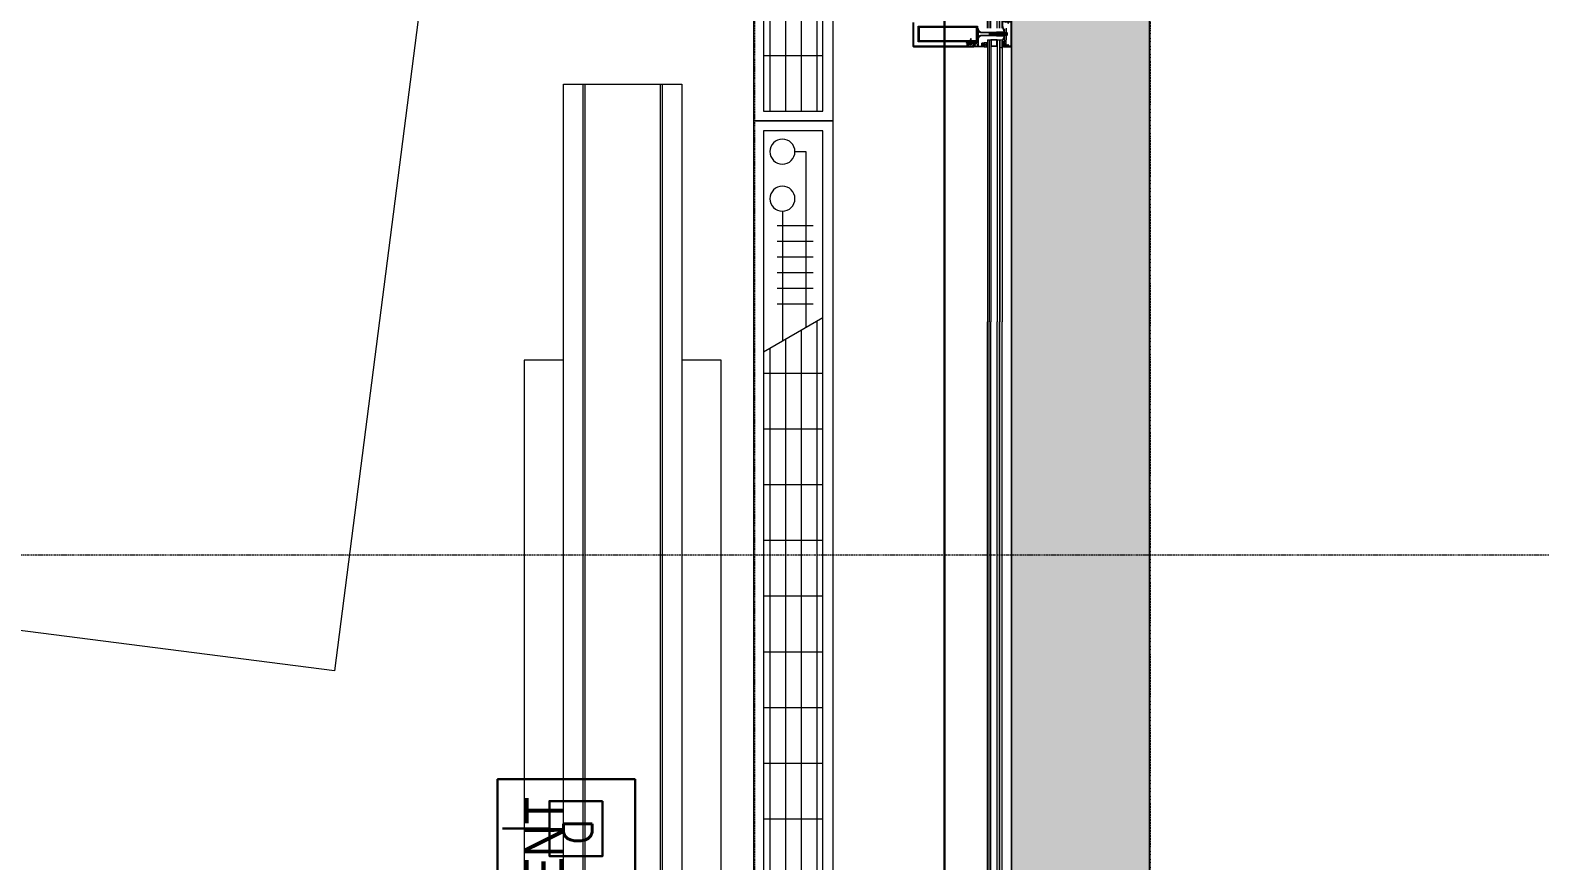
# Model space of a CAD drawing. Extents: x -1439 to 23780, y -1362 to 4476.
# Drawn here: x 4538.9 to 4921.4, y 1107.4 to 1318 of the extents above; entities that cross this region are included whole.
import ezdxf
from ezdxf.enums import TextEntityAlignment as Align

# ---------------------------------------------------------------- set-up
doc = ezdxf.new("R2010")
doc.units = 0
doc.header["$MEASUREMENT"] = 0
doc.linetypes.add('Audi$0$DASHDOT2', pattern=[0.5, 0.25, -0.125, 0, -0.125])
doc.linetypes.add('Audi$0$DOT2', pattern=[0.125, 0, -0.125])
doc.layers.get('0').update_dxf_attribs({"color": 9, "lineweight": 9})
for name, color, linetype, lineweight in [('Audi$0$04', 8, 'Continuous', 9), ('Audi$0$05', 8, 'Continuous', 9), ('Audi$0$06D', 8, 'Continuous', 9), ('Audi$0$09', 8, 'Continuous', 9), ('Audi$0$10', 8, 'Continuous', 9), ('Audi$0$15', 8, 'Continuous', 9), ('Audi$0$20', 8, 'Audi$0$DOT2', 9), ('Audi$0$24', 8, 'Audi$0$DASHDOT2', 9), ('Audi$0$32', 8, 'Continuous', 9), ('E-1x8 W ACİL ÇIKIŞ ARMATÜRÜ (TİP1)', 7, 'Continuous', 30), ('E-DATA PRİZİ (RJ45)', 7, 'Continuous', 30), ('E-KABLO', 7, 'Continuous', 30), ('E-TV PRİZİ', 7, 'Continuous', 30), ('E-YAZI', 7, 'Continuous', 30), ('E-ÇİFTLİ UPS PRİZ', 7, 'Continuous', 30)]:
    doc.layers.add(name, color=color, linetype=linetype, lineweight=lineweight)
doc.styles.add('Audi$0$MuuM_TEXT-STANDART', font='ARIALN.TTF')
doc.styles.add('E-YAZI', font='txttw.shx')

# ---------------------------------------------------------------- blocks, each defined once
blk = doc.blocks.new('Audi$0$p-audi-presentation')
for p, q in [((-70, 35), (142.5, 35)), ((-70, 34.5), (142.5, 34.5)), ((142.5, 35), (260, 35)), ((142.5, 15.5), (-70, 15.5)), ((142.5, 15), (-70, 15)), ((260, 15), (142.5, 15))]:
    blk.add_line(p, q)
for points in [[(0, 10), (0, 0), (260, 0), (260, 50), (0, 50), (0, 40)], [(-70, 40), (142.5, 40), (142.5, 10), (-70, 10), (-70, 40)]]:
    blk.add_lwpolyline(points)
blk = doc.blocks.new('Audi$0$p-konvektor_audi')
for p, q in [((250, 89.48), (0, 89.47)), ((250, 89.47), (0, 89.48)), ((0, 89.48), (0, 69.47)), ((250, 69.47), (250, 89.47)), ((199.29, 85.44), (2.49, 85.42)), ((16.61, 71.95), (16.6, 86.99)), ((30.73, 71.95), (30.72, 86.99)), ((44.85, 71.95), (44.84, 86.99)), ((58.96, 71.95), (58.96, 86.99)), ((73.08, 71.95), (73.08, 86.99)), ((87.2, 71.95), (87.2, 86.99)), ((101.32, 71.95), (101.32, 86.99)), ((115.44, 71.95), (115.44, 86.99)), ((129.56, 71.95), (129.56, 86.99)), ((143.68, 71.95), (143.68, 86.98)), ((157.8, 71.95), (157.8, 86.98)), ((171.92, 71.94), (171.92, 86.98)), ((186.04, 71.94), (186.04, 86.98)), ((191.48, 71.95), (200.19, 86.99)), ((203.55, 84.5), (203.55, 75.36)), ((207.52, 84.5), (207.52, 75.36)), ((211.5, 84.5), (211.5, 75.36)), ((215.48, 84.5), (215.48, 75.36)), ((219.45, 84.5), (219.45, 75.36)), ((223.43, 84.5), (223.43, 75.36)), ((196.99, 81.46), (2.49, 81.45)), ((242.21, 82.69), (197.7, 82.69)), ((242.21, 79.91), (242.21, 82.69)), ((194.68, 77.48), (2.49, 77.47)), ((227.1, 76.72), (194.25, 76.73)), ((192.38, 73.51), (2.49, 73.49)), ((0, 69.47), (250, 69.47))]:
    blk.add_line(p, q)
for points in [[(250, 89.47), (0, 89.47), (0, 69.47), (250, 69.47)], [(247.51, 86.99), (247.51, 71.95), (2.49, 71.95), (2.49, 86.99)]]:
    blk.add_lwpolyline(points, close=True)
for centre in [(230.28, 76.72), (242.21, 76.72)]:
    blk.add_circle(centre, 3.18)
blk = doc.blocks.new('Audi$0$p-audi_arac')
at = {"layer": 'Audi$0$06D', "lineweight": 0, "flags": 128}
blk.add_lwpolyline([(695.6, 0.8), (-4.4, 0.8), (-4.4, 400.8), (695.6, 400.8)], close=True, dxfattribs=at)
blk = doc.blocks.new('Audi$0$vid u')
at = {"color": 252, "lineweight": -3, "ltscale": 0.5}
for p, q in [((-18171.1, 6484.2), (-18170.1, 6484.5)), ((-18167.9, 6482.9), (-18171.1, 6484.2)), ((-18166.9, 6483.2), (-18171.1, 6484.2)), ((-18171.1, 6481.6), (-18170.1, 6482)), ((-18167.9, 6480.3), (-18171.1, 6481.6)), ((-18166.9, 6480.7), (-18171.1, 6481.6)), ((-18171.1, 6479.1), (-18170.1, 6479.4)), ((-18167.9, 6477.8), (-18171.1, 6479.1)), ((-18166.9, 6478.1), (-18171.1, 6479.1)), ((-18171.1, 6476.5), (-18170.1, 6476.9)), ((-18167.9, 6475.2), (-18171.1, 6476.5)), ((-18166.9, 6475.6), (-18171.1, 6476.5)), ((-18171.1, 6473.9), (-18170.1, 6474.3)), ((-18167.9, 6472.7), (-18171.1, 6473.9)), ((-18166.9, 6473), (-18171.1, 6473.9)), ((-18171.1, 6471.5), (-18170.1, 6471.9)), ((-18167.9, 6470.2), (-18171.1, 6471.5)), ((-18166.9, 6470.6), (-18171.1, 6471.5)), ((-18171.1, 6469.2), (-18170.1, 6469.6)), ((-18167.9, 6467.9), (-18171.1, 6469.2)), ((-18166.9, 6468.3), (-18171.1, 6469.2)), ((-18171.1, 6467), (-18170.1, 6467.3)), ((-18167.9, 6465.7), (-18171.1, 6467)), ((-18166.9, 6466.1), (-18171.1, 6467)), ((-18170.6, 6486.7), (-18169.6, 6487)), ((-18167.2, 6486), (-18170.6, 6486.7)), ((-18168.2, 6485.6), (-18170.6, 6486.7)), ((-18169.9, 6486.4), (-18170.1, 6485.9)), ((-18170.1, 6484.5), (-18170.1, 6485.8)), ((-18170.1, 6484.5), (-18166.9, 6483.2)), ((-18170.1, 6484.5), (-18166.9, 6483.2)), ((-18170.1, 6482), (-18170.1, 6483.8)), ((-18170.1, 6482), (-18166.9, 6480.7)), ((-18170.1, 6482), (-18166.9, 6480.7)), ((-18170.1, 6479.4), (-18170.1, 6481.2)), ((-18170.1, 6479.4), (-18166.9, 6478.1)), ((-18170.1, 6479.4), (-18166.9, 6478.1)), ((-18170.1, 6476.9), (-18170.1, 6478.7)), ((-18170.1, 6476.9), (-18166.9, 6475.6)), ((-18170.1, 6476.9), (-18166.9, 6475.6)), ((-18170.1, 6474.3), (-18170.1, 6476.1)), ((-18170.1, 6474.3), (-18166.9, 6473)), ((-18170.1, 6474.3), (-18166.9, 6473)), ((-18170.1, 6471.9), (-18170.1, 6473.5)), ((-18170.1, 6471.9), (-18166.9, 6470.6)), ((-18170.1, 6471.9), (-18166.9, 6470.6)), ((-18170.1, 6469.6), (-18170.1, 6471.1)), ((-18170.1, 6469.6), (-18166.9, 6468.3)), ((-18170.1, 6469.6), (-18166.9, 6468.3)), ((-18170.1, 6467.3), (-18170.1, 6468.9)), ((-18170.1, 6467.3), (-18166.9, 6466.1)), ((-18170.1, 6467.3), (-18166.9, 6466.1)), ((-18170.1, 6465.1), (-18170.1, 6466.6)), ((-18169, 6489), (-18169.6, 6487)), ((-18169.6, 6487), (-18167.2, 6486)), ((-18169, 6489), (-18168.5, 6486.6)), ((-18167.2, 6486), (-18168.2, 6485.6)), ((-18168.2, 6485.6), (-18167.9, 6485)), ((-18167.9, 6483.6), (-18167.9, 6484.9)), ((-18166.9, 6483.2), (-18167.9, 6482.9)), ((-18167.9, 6481.1), (-18167.9, 6482.9)), ((-18166.9, 6480.7), (-18167.9, 6480.3)), ((-18167.9, 6478.5), (-18167.9, 6480.3)), ((-18166.9, 6478.1), (-18167.9, 6477.8)), ((-18167.9, 6476), (-18167.9, 6477.8)), ((-18166.9, 6475.6), (-18167.9, 6475.2)), ((-18167.9, 6473.4), (-18167.9, 6475.2)), ((-18166.9, 6473), (-18167.9, 6472.7)), ((-18167.9, 6471), (-18167.9, 6472.7)), ((-18166.9, 6470.6), (-18167.9, 6470.2)), ((-18167.9, 6468.7), (-18167.9, 6470.2)), ((-18166.9, 6468.3), (-18167.9, 6467.9)), ((-18167.9, 6466.5), (-18167.9, 6467.9)), ((-18166.9, 6466.1), (-18167.9, 6465.7)), ((-18167.9, 6464.2), (-18167.9, 6465.7)), ((-18164.9, 6445.9), (-18173.1, 6445.9)), ((-18173.1, 6444.2), (-18173.1, 6445.9)), ((-18171.1, 6464.7), (-18170.1, 6465.1)), ((-18167.9, 6463.4), (-18171.1, 6464.7)), ((-18166.9, 6463.8), (-18171.1, 6464.7)), ((-18171.1, 6462.4), (-18170.1, 6462.8)), ((-18167.9, 6461.1), (-18171.1, 6462.4)), ((-18166.9, 6461.5), (-18171.1, 6462.4)), ((-18171.1, 6460.1), (-18170.1, 6460.5)), ((-18167.9, 6458.8), (-18171.1, 6460.1)), ((-18166.9, 6459.2), (-18171.1, 6460.1)), ((-18171.1, 6457.8), (-18170.1, 6458.2)), ((-18167.9, 6456.5), (-18171.1, 6457.8)), ((-18166.9, 6456.9), (-18171.1, 6457.8)), ((-18171.1, 6455.5), (-18170.1, 6455.9)), ((-18167.9, 6454.2), (-18171.1, 6455.5)), ((-18166.9, 6454.6), (-18171.1, 6455.5)), ((-18171.1, 6453.2), (-18170.1, 6453.6)), ((-18166.9, 6452.3), (-18171.1, 6453.2)), ((-18167.9, 6451.9), (-18171.1, 6453.2)), ((-18170.1, 6451.3), (-18171.1, 6450.9)), ((-18167.9, 6449.6), (-18171.1, 6450.9)), ((-18171.1, 6450.9), (-18166.9, 6450)), ((-18171.1, 6448.6), (-18170.1, 6449)), ((-18167.9, 6447.3), (-18171.1, 6448.6)), ((-18166.9, 6447.7), (-18171.1, 6448.6)), ((-18170.1, 6465.1), (-18166.9, 6463.8)), ((-18170.1, 6465.1), (-18166.9, 6463.8)), ((-18170.1, 6462.8), (-18170.1, 6464.4)), ((-18170.1, 6462.8), (-18166.9, 6461.5)), ((-18170.1, 6462.8), (-18166.9, 6461.5)), ((-18170.1, 6460.5), (-18170.1, 6462)), ((-18170.1, 6460.5), (-18166.9, 6459.2)), ((-18170.1, 6460.5), (-18166.9, 6459.2)), ((-18170.1, 6458.2), (-18170.1, 6459.7)), ((-18170.1, 6458.2), (-18166.9, 6456.9)), ((-18170.1, 6455.9), (-18170.1, 6457.4)), ((-18170.1, 6455.9), (-18166.9, 6454.6)), ((-18170.1, 6453.6), (-18170.1, 6455.1)), ((-18170.1, 6453.6), (-18166.9, 6452.3)), ((-18170.1, 6453.6), (-18166.9, 6452.3)), ((-18170.1, 6451.3), (-18170.1, 6452.8)), ((-18166.9, 6450), (-18170.1, 6451.3)), ((-18170.1, 6449), (-18170.1, 6450.5)), ((-18170.1, 6449), (-18166.9, 6447.7)), ((-18170.1, 6445.9), (-18170.1, 6448.2)), ((-18166.9, 6463.8), (-18167.9, 6463.4)), ((-18167.9, 6461.9), (-18167.9, 6463.4)), ((-18166.9, 6461.5), (-18167.9, 6461.1)), ((-18167.9, 6459.6), (-18167.9, 6461.1)), ((-18166.9, 6459.2), (-18167.9, 6458.8)), ((-18167.9, 6457.3), (-18167.9, 6458.8)), ((-18166.9, 6456.9), (-18167.9, 6456.5)), ((-18167.9, 6455), (-18167.9, 6456.5)), ((-18166.9, 6454.6), (-18167.9, 6454.2)), ((-18167.9, 6452.7), (-18167.9, 6454.2)), ((-18166.9, 6452.3), (-18167.9, 6451.9)), ((-18167.9, 6450.4), (-18167.9, 6451.9)), ((-18166.9, 6450), (-18167.9, 6449.6)), ((-18167.9, 6448.1), (-18167.9, 6449.6)), ((-18166.9, 6447.7), (-18167.9, 6447.3)), ((-18167.9, 6445.9), (-18167.9, 6447.3)), ((-18164.9, 6444.2), (-18164.9, 6445.9))]:
    blk.add_line(p, q, dxfattribs=at)
blk.add_lwpolyline([(-18169.6, 6442.8), (-18169.1, 6443.2), (-18168.9, 6443.2), (-18168.4, 6442.8)], dxfattribs=at)
for centre, radius, start, end in [((-18169.9, 6485.8), 0.2, 155.3251, 180), ((-18168.1, 6484.9), 0.2, 0, 19.1116), ((-18168.6, 6450.7), 7.89, 234.7573, 262.4905), ((-18169.5, 6450.7), 7.89, 277.5095, 305.2427)]:
    blk.add_arc(centre, radius, start, end, dxfattribs=at)
blk = doc.blocks.new('*U551')
at = {"layer": 'Audi$0$10'}
h = blk.add_hatch(dxfattribs=at)
h.set_pattern_fill('LINE', color=256, scale=0.666667, angle=585, style=0)
h.set_pattern_definition([(135, (54.08257, -143.59187), (0.058925565, 0.058925565), [])])
edge = h.paths.add_edge_path()
edge.add_arc((-3.72, -23.02), 0.625, 382.6612, 422.8, ccw=False)
edge.add_arc((-3, -22.7), 0.162, 207.04, 269.8973)
edge.add_line((-3, -22.86), (-2.92, -22.86))
edge.add_line((-2.92, -22.86), (-2.91, -22.86))
edge.add_line((-2.91, -22.86), (-2.9, -22.86))
edge.add_line((-2.9, -22.86), (-2.89, -22.86))
edge.add_line((-2.89, -22.86), (-2.89, -22.86))
edge.add_line((-2.89, -22.86), (-2.88, -22.85))
edge.add_line((-2.88, -22.85), (-2.87, -22.85))
edge.add_line((-2.87, -22.85), (-2.87, -22.84))
edge.add_line((-2.87, -22.84), (-2.86, -22.84))
edge.add_line((-2.86, -22.84), (-2.86, -22.83))
edge.add_line((-2.86, -22.83), (-2.86, -22.81))
edge.add_line((-2.86, -22.81), (-2.86, -22.74))
edge.add_line((-2.86, -22.74), (-2.86, -22.73))
edge.add_line((-2.86, -22.73), (-2.86, -22.73))
edge.add_line((-2.86, -22.73), (-2.86, -22.73))
edge.add_line((-2.86, -22.73), (-2.86, -22.73))
edge.add_line((-2.86, -22.73), (-2.85, -22.72))
edge.add_line((-2.85, -22.72), (-2.85, -22.72))
edge.add_line((-2.85, -22.72), (-2.85, -22.72))
edge.add_line((-2.85, -22.72), (-2.84, -22.72))
edge.add_line((-2.84, -22.72), (-2.84, -22.72))
edge.add_line((-2.84, -22.72), (-2.76, -22.72))
edge.add_line((-2.76, -22.72), (-2.76, -22.72))
edge.add_line((-2.76, -22.72), (-2.75, -22.72))
edge.add_line((-2.75, -22.72), (-2.75, -22.72))
edge.add_line((-2.75, -22.72), (-2.75, -22.72))
edge.add_line((-2.75, -22.72), (-2.74, -22.72))
edge.add_line((-2.74, -22.72), (-2.74, -22.73))
edge.add_line((-2.74, -22.73), (-2.74, -22.73))
edge.add_line((-2.74, -22.73), (-2.74, -22.73))
edge.add_line((-2.74, -22.73), (-2.74, -22.74))
edge.add_line((-2.74, -22.74), (-2.74, -22.81))
edge.add_line((-2.74, -22.81), (-2.74, -22.82))
edge.add_line((-2.74, -22.82), (-2.74, -22.83))
edge.add_line((-2.74, -22.83), (-2.73, -22.84))
edge.add_line((-2.73, -22.84), (-2.73, -22.84))
edge.add_line((-2.73, -22.84), (-2.72, -22.85))
edge.add_line((-2.72, -22.85), (-2.72, -22.85))
edge.add_line((-2.72, -22.85), (-2.71, -22.86))
edge.add_line((-2.71, -22.86), (-2.7, -22.86))
edge.add_line((-2.7, -22.86), (-2.69, -22.86))
edge.add_line((-2.69, -22.86), (-2.68, -22.86))
edge.add_line((-2.68, -22.86), (-2.67, -22.86))
edge.add_line((-2.67, -22.86), (-2.67, -22.86))
edge.add_line((-2.67, -22.86), (-2.66, -22.85))
edge.add_line((-2.66, -22.85), (-2.65, -22.85))
edge.add_line((-2.65, -22.85), (-2.65, -22.84))
edge.add_line((-2.65, -22.84), (-2.64, -22.84))
edge.add_line((-2.64, -22.84), (-2.64, -22.83))
edge.add_line((-2.64, -22.83), (-2.64, -22.81))
edge.add_line((-2.64, -22.81), (-2.64, -22.74))
edge.add_line((-2.64, -22.74), (-2.64, -22.73))
edge.add_line((-2.64, -22.73), (-2.64, -22.73))
edge.add_line((-2.64, -22.73), (-2.64, -22.73))
edge.add_line((-2.64, -22.73), (-2.64, -22.73))
edge.add_line((-2.64, -22.73), (-2.63, -22.72))
edge.add_line((-2.63, -22.72), (-2.63, -22.72))
edge.add_line((-2.63, -22.72), (-2.63, -22.72))
edge.add_line((-2.63, -22.72), (-2.62, -22.72))
edge.add_line((-2.62, -22.72), (-2.62, -22.72))
edge.add_line((-2.62, -22.72), (-2.54, -22.72))
edge.add_line((-2.54, -22.72), (-2.54, -22.72))
edge.add_line((-2.54, -22.72), (-2.53, -22.72))
edge.add_line((-2.53, -22.72), (-2.53, -22.72))
edge.add_line((-2.53, -22.72), (-2.53, -22.72))
edge.add_line((-2.53, -22.72), (-2.52, -22.72))
edge.add_line((-2.52, -22.72), (-2.52, -22.73))
edge.add_line((-2.52, -22.73), (-2.52, -22.73))
edge.add_line((-2.52, -22.73), (-2.52, -22.73))
edge.add_line((-2.52, -22.73), (-2.52, -22.74))
edge.add_line((-2.52, -22.74), (-2.52, -22.81))
edge.add_line((-2.52, -22.81), (-2.52, -22.82))
edge.add_line((-2.52, -22.82), (-2.52, -22.83))
edge.add_line((-2.52, -22.83), (-2.51, -22.84))
edge.add_line((-2.51, -22.84), (-2.51, -22.84))
edge.add_line((-2.51, -22.84), (-2.5, -22.85))
edge.add_line((-2.5, -22.85), (-2.5, -22.85))
edge.add_line((-2.5, -22.85), (-2.49, -22.86))
edge.add_line((-2.49, -22.86), (-2.48, -22.86))
edge.add_line((-2.48, -22.86), (-2.47, -22.86))
edge.add_line((-2.47, -22.86), (-2.46, -22.86))
edge.add_line((-2.46, -22.86), (-2.45, -22.86))
edge.add_line((-2.45, -22.86), (-2.45, -22.86))
edge.add_line((-2.45, -22.86), (-2.44, -22.85))
edge.add_line((-2.44, -22.85), (-2.43, -22.85))
edge.add_line((-2.43, -22.85), (-2.43, -22.84))
edge.add_line((-2.43, -22.84), (-2.42, -22.84))
edge.add_line((-2.42, -22.84), (-2.42, -22.83))
edge.add_line((-2.42, -22.83), (-2.42, -22.81))
edge.add_line((-2.42, -22.81), (-2.42, -22.74))
edge.add_line((-2.42, -22.74), (-2.42, -22.73))
edge.add_line((-2.42, -22.73), (-2.42, -22.73))
edge.add_line((-2.42, -22.73), (-2.42, -22.73))
edge.add_line((-2.42, -22.73), (-2.42, -22.73))
edge.add_line((-2.42, -22.73), (-2.41, -22.72))
edge.add_line((-2.41, -22.72), (-2.41, -22.72))
edge.add_line((-2.41, -22.72), (-2.41, -22.72))
edge.add_line((-2.41, -22.72), (-2.4, -22.72))
edge.add_line((-2.4, -22.72), (-2.4, -22.72))
edge.add_line((-2.4, -22.72), (-2.32, -22.72))
edge.add_line((-2.32, -22.72), (-2.32, -22.72))
edge.add_line((-2.32, -22.72), (-2.31, -22.72))
edge.add_line((-2.31, -22.72), (-2.31, -22.72))
edge.add_line((-2.31, -22.72), (-2.31, -22.72))
edge.add_line((-2.31, -22.72), (-2.3, -22.72))
edge.add_line((-2.3, -22.72), (-2.3, -22.73))
edge.add_line((-2.3, -22.73), (-2.3, -22.73))
edge.add_line((-2.3, -22.73), (-2.3, -22.73))
edge.add_line((-2.3, -22.73), (-2.3, -22.74))
edge.add_line((-2.3, -22.74), (-2.3, -22.81))
edge.add_line((-2.3, -22.81), (-2.3, -22.82))
edge.add_line((-2.3, -22.82), (-2.3, -22.83))
edge.add_line((-2.3, -22.83), (-2.29, -22.84))
edge.add_line((-2.29, -22.84), (-2.29, -22.84))
edge.add_line((-2.29, -22.84), (-2.28, -22.85))
edge.add_line((-2.28, -22.85), (-2.28, -22.85))
edge.add_line((-2.28, -22.85), (-2.27, -22.86))
edge.add_line((-2.27, -22.86), (-2.26, -22.86))
edge.add_line((-2.26, -22.86), (-2.25, -22.86))
edge.add_line((-2.25, -22.86), (-2.24, -22.86))
edge.add_line((-2.24, -22.86), (-2.23, -22.86))
edge.add_line((-2.23, -22.86), (-2.23, -22.86))
edge.add_line((-2.23, -22.86), (-2.22, -22.85))
edge.add_line((-2.22, -22.85), (-2.21, -22.85))
edge.add_line((-2.21, -22.85), (-2.21, -22.84))
edge.add_line((-2.21, -22.84), (-2.2, -22.84))
edge.add_line((-2.2, -22.84), (-2.2, -22.83))
edge.add_line((-2.2, -22.83), (-2.2, -22.81))
edge.add_line((-2.2, -22.81), (-2.2, -22.74))
edge.add_line((-2.2, -22.74), (-2.2, -22.73))
edge.add_line((-2.2, -22.73), (-2.2, -22.73))
edge.add_line((-2.2, -22.73), (-2.2, -22.73))
edge.add_line((-2.2, -22.73), (-2.2, -22.73))
edge.add_line((-2.2, -22.73), (-2.19, -22.72))
edge.add_line((-2.19, -22.72), (-2.19, -22.72))
edge.add_line((-2.19, -22.72), (-2.19, -22.72))
edge.add_line((-2.19, -22.72), (-2.18, -22.72))
edge.add_line((-2.18, -22.72), (-2.18, -22.72))
edge.add_line((-2.18, -22.72), (-2.1, -22.72))
edge.add_line((-2.1, -22.72), (-2.1, -22.72))
edge.add_line((-2.1, -22.72), (-2.09, -22.72))
edge.add_line((-2.09, -22.72), (-2.09, -22.72))
edge.add_line((-2.09, -22.72), (-2.09, -22.72))
edge.add_line((-2.09, -22.72), (-2.08, -22.72))
edge.add_line((-2.08, -22.72), (-2.08, -22.73))
edge.add_line((-2.08, -22.73), (-2.08, -22.73))
edge.add_line((-2.08, -22.73), (-2.08, -22.73))
edge.add_line((-2.08, -22.73), (-2.08, -22.74))
edge.add_line((-2.08, -22.74), (-2.08, -22.99))
edge.add_arc((-2.11, -22.99), 0.03, 270, 360, ccw=False)
edge.add_line((-2.11, -23.02), (-2.29, -23.02))
edge.add_line((-2.29, -23.02), (-2.29, -23.19))
edge.add_line((-2.29, -23.19), (-2.22, -23.21))
edge.add_arc((-2.23, -23.26), 0.05, 327.9606, 435.4015, ccw=False)
edge.add_arc((-2.27, -23.23), 0.1, 296.3878, 327.9606, ccw=False)
edge.add_arc((-2.52, -22.73), 0.663, 243.6122, 296.3878, ccw=False)
edge.add_arc((-2.77, -23.23), 0.1, 212.0394, 243.6122, ccw=False)
edge.add_arc((-2.82, -23.26), 0.05, 104.5985, 212.0394, ccw=False)
edge.add_line((-2.83, -23.21), (-2.75, -23.19))
edge.add_line((-2.75, -23.19), (-2.75, -23.02))
edge.add_line((-2.75, -23.02), (-3.17, -23.02))
edge.add_arc((-3.17, -22.97), 0.05, 193.1598, 270, ccw=False)
edge.add_arc((-3.97, -23.12), 0.763, 370.8798, 411.3382)
edge.add_arc((-3.45, -22.51), 0.0486, 74.5683, 206.9707, ccw=False)
edge = h.paths.add_edge_path(flags=16)
edge.add_arc((-2.62, -23.22), 0.03, 180, 259.176, ccw=False)
edge.add_line((-2.65, -23.22), (-2.65, -23.05))
edge.add_arc((-2.62, -23.05), 0.03, 90, 180, ccw=False)
edge.add_line((-2.62, -23.02), (-2.42, -23.02))
edge.add_arc((-2.42, -23.05), 0.03, 360, 450, ccw=False)
edge.add_line((-2.39, -23.05), (-2.39, -23.22))
edge.add_arc((-2.42, -23.22), 0.03, 280.824, 360, ccw=False)
edge.add_arc((-2.52, -22.69), 0.562, 259.176, 280.824, ccw=False)
for p, q in [((-2.56, -14.43), (-2.45, -14.43)), ((-2.56, -14.98), (-2.45, -14.98)), ((-2.45, -14.98), (-2.45, -14.43)), ((-2.4, -14.85), (-2.45, -14.56)), ((-2.44, -14.56), (-2.45, -14.56)), ((-2.45, -14.69), (-2.42, -14.82)), ((-2.42, -14.82), (-2.45, -14.82)), ((-2.44, -14.56), (-2.39, -14.85)), ((-2.42, -14.59), (-2.44, -14.56)), ((-2.37, -14.59), (-2.42, -14.59)), ((-2.37, -14.82), (-2.42, -14.59)), ((-2.42, -14.82), (-2.4, -14.85)), ((-2.42, -14.82), (-2.4, -14.85)), ((-2.4, -14.85), (-2.39, -14.85)), ((-2.39, -14.85), (-2.37, -14.82)), ((-2.35, -14.56), (-2.37, -14.59)), ((-2.37, -14.59), (-2.33, -14.82)), ((-2.33, -14.82), (-2.37, -14.82)), ((-2.33, -14.59), (-2.35, -14.56)), ((-2.35, -14.56), (-2.35, -14.56)), ((-2.31, -14.85), (-2.35, -14.56)), ((-2.35, -14.56), (-2.3, -14.85)), ((-2.28, -14.59), (-2.33, -14.59)), ((-2.28, -14.82), (-2.33, -14.59)), ((-2.33, -14.82), (-2.31, -14.85)), ((-2.33, -14.82), (-2.31, -14.85)), ((-2.31, -14.85), (-2.3, -14.85)), ((-2.3, -14.85), (-2.28, -14.82)), ((-2.26, -14.56), (-2.28, -14.59)), ((-2.28, -14.59), (-2.23, -14.82)), ((-2.28, -14.82), (-2.23, -14.82)), ((-2.25, -14.56), (-2.26, -14.56)), ((-2.21, -14.85), (-2.26, -14.56)), ((-2.23, -14.59), (-2.25, -14.56)), ((-2.25, -14.56), (-2.2, -14.85)), ((-2.18, -14.82), (-2.23, -14.59)), ((-2.18, -14.59), (-2.23, -14.59)), ((-2.23, -14.82), (-2.21, -14.85)), ((-2.23, -14.82), (-2.21, -14.85)), ((-2.04, -14.82), (-2.23, -14.82)), ((-2.21, -14.85), (-2.2, -14.85)), ((-2.2, -14.85), (-2.18, -14.82)), ((-2.16, -14.56), (-2.18, -14.59)), ((-2.18, -14.59), (-1.99, -14.59)), ((-2.18, -14.59), (-2.13, -14.82)), ((-2.18, -14.82), (-2.13, -14.82)), ((-2.18, -14.82), (-2.13, -14.82)), ((-2.15, -14.56), (-2.16, -14.56)), ((-2.11, -14.85), (-2.16, -14.56)), ((-2.13, -14.59), (-2.15, -14.56)), ((-2.15, -14.56), (-2.11, -14.85)), ((-2.09, -14.82), (-2.13, -14.59)), ((-2.09, -14.59), (-2.13, -14.59)), ((-2.13, -14.82), (-2.11, -14.85)), ((-2.13, -14.82), (-2.11, -14.85)), ((-2.11, -14.85), (-2.09, -14.82)), ((-2.11, -14.85), (-2.11, -14.85)), ((-2.07, -14.56), (-2.09, -14.59)), ((-2.09, -14.59), (-2.04, -14.82)), ((-2.09, -14.82), (-2.04, -14.82)), ((-2.09, -14.82), (-2.04, -14.82)), ((-2.06, -14.56), (-2.07, -14.56)), ((-2.02, -14.85), (-2.07, -14.56)), ((-2.04, -14.59), (-2.06, -14.56)), ((-2.06, -14.56), (-2.01, -14.85)), ((-1.99, -14.82), (-2.04, -14.59)), ((-2.04, -14.82), (-2.02, -14.85)), ((-2.04, -14.82), (-2.02, -14.85)), ((-2.02, -14.85), (-2.01, -14.85)), ((-2.01, -14.85), (-1.99, -14.82)), ((-1.97, -14.56), (-1.99, -14.59)), ((-1.99, -14.59), (-1.94, -14.82)), ((-1.99, -14.82), (-1.94, -14.82)), ((-1.99, -14.82), (-1.94, -14.82)), ((-1.97, -14.56), (-1.96, -14.56)), ((-1.92, -14.85), (-1.97, -14.56)), ((-1.94, -14.59), (-1.96, -14.56)), ((-1.96, -14.56), (-1.91, -14.85)), ((-1.89, -14.59), (-1.94, -14.59)), ((-1.89, -14.82), (-1.94, -14.59)), ((-1.94, -14.82), (-1.92, -14.85)), ((-1.94, -14.82), (-1.92, -14.85)), ((-1.92, -14.85), (-1.91, -14.85)), ((-1.91, -14.85), (-1.89, -14.82)), ((-1.87, -14.56), (-1.89, -14.59)), ((-1.89, -14.59), (-1.84, -14.82)), ((-1.89, -14.82), (-1.84, -14.82)), ((-1.82, -14.85), (-1.87, -14.56)), ((-1.86, -14.56), (-1.87, -14.56)), ((-1.86, -14.56), (-1.82, -14.85)), ((-1.84, -14.59), (-1.86, -14.56)), ((-1.8, -14.82), (-1.84, -14.59)), ((-1.8, -14.59), (-1.84, -14.59)), ((-1.84, -14.82), (-1.82, -14.85)), ((-1.84, -14.82), (-1.82, -14.85)), ((-1.82, -14.85), (-1.8, -14.82)), ((-1.82, -14.85), (-1.82, -14.85)), ((-1.78, -14.56), (-1.8, -14.59)), ((-1.8, -14.59), (-1.75, -14.82)), ((-1.75, -14.82), (-1.8, -14.82)), ((-1.78, -14.56), (-1.77, -14.56)), ((-1.73, -14.85), (-1.78, -14.56)), ((-1.75, -14.59), (-1.77, -14.56)), ((-1.77, -14.56), (-1.72, -14.85)), ((-1.75, -14.59), (-1.7, -14.59)), ((-1.7, -14.82), (-1.75, -14.59)), ((-1.75, -14.82), (-1.73, -14.85)), ((-1.75, -14.82), (-1.73, -14.85)), ((-1.73, -14.85), (-1.72, -14.85)), ((-1.72, -14.85), (-1.7, -14.82)), ((-1.68, -14.56), (-1.7, -14.59)), ((-1.7, -14.59), (-1.65, -14.82)), ((-1.7, -14.82), (-1.65, -14.82)), ((-1.63, -14.85), (-1.68, -14.56)), ((-1.68, -14.56), (-1.67, -14.56)), ((-1.67, -14.56), (-1.62, -14.85)), ((-1.65, -14.59), (-1.67, -14.56)), ((-1.6, -14.82), (-1.65, -14.59)), ((-1.6, -14.59), (-1.65, -14.59)), ((-1.65, -14.82), (-1.63, -14.85)), ((-1.65, -14.82), (-1.63, -14.85)), ((-1.63, -14.85), (-1.62, -14.85)), ((-1.62, -14.85), (-1.6, -14.82)), ((-1.58, -14.56), (-1.6, -14.59)), ((-1.6, -14.59), (-1.55, -14.82)), ((-1.6, -14.82), (-1.55, -14.82)), ((-1.53, -14.85), (-1.58, -14.56)), ((-1.58, -14.56), (-1.57, -14.56)), ((-1.57, -14.56), (-1.53, -14.85)), ((-1.55, -14.59), (-1.57, -14.56)), ((-1.51, -14.82), (-1.55, -14.59)), ((-1.51, -14.59), (-1.55, -14.59)), ((-1.55, -14.82), (-1.53, -14.85)), ((-1.55, -14.82), (-1.53, -14.85)), ((-1.53, -14.85), (-1.51, -14.82)), ((-1.53, -14.85), (-1.53, -14.85)), ((-1.49, -14.56), (-1.51, -14.59)), ((-1.51, -14.82), (-1.46, -14.82)), ((-1.44, -14.85), (-1.49, -14.56)), ((-1.48, -14.56), (-1.49, -14.56)), ((-1.48, -14.56), (-1.43, -14.85)), ((-1.46, -14.59), (-1.48, -14.56)), ((-1.41, -14.82), (-1.46, -14.59)), ((-1.44, -14.59), (-1.46, -14.59)), ((-1.46, -14.82), (-1.44, -14.85)), ((-1.4, -14.61), (-1.44, -14.59)), ((-1.44, -14.85), (-1.43, -14.85)), ((-1.43, -14.85), (-1.41, -14.82)), ((-1.41, -14.81), (-1.18, -14.72)), ((-1.41, -14.82), (-1.41, -14.81)), ((-1.39, -14.59), (-1.4, -14.61)), ((-1.4, -14.61), (-1.31, -14.77)), ((-1.37, -14.66), (-1.39, -14.59)), ((-1.38, -14.59), (-1.39, -14.59)), ((-1.36, -14.62), (-1.38, -14.59)), ((-1.38, -14.59), (-1.36, -14.68)), ((-1.36, -14.68), (-1.37, -14.66)), ((-1.31, -14.77), (-1.36, -14.62)), ((-1.18, -14.7), (-1.36, -14.62)), ((-1.17, -14.71), (-1.18, -14.7)), ((-1.18, -14.72), (-1.17, -14.71)), ((-1.47, -18.95), (-1.47, -22.7)), ((-0.45, -21.26), (-0.45, -23.35)), ((-0.33, -21.21), (-0.4, -21.21)), ((-0.28, -20.92), (-0.28, -20.97)), ((-0.28, -20.97), (-0.23, -20.97)), ((-0.25, -21.46), (-0.25, -22.59)), ((-0.25, -22.92), (-0.25, -22.87)), ((-0.23, -20.97), (-0.23, -21.11)), ((-0.22, -22.84), (0.22, -22.84)), ((0.2, -21.41), (-0.2, -21.41)), ((-0.2, -22.64), (0.2, -22.64)), ((-0.13, -20.82), (-0.18, -20.82)), ((-0.08, -21.21), (-0.08, -20.87)), ((0.08, -21.21), (-0.08, -21.21)), ((0.08, -20.87), (0.08, -21.21)), ((0.18, -20.82), (0.13, -20.82)), ((0.23, -21.11), (0.23, -20.97)), ((0.23, -20.97), (0.28, -20.97)), ((0.25, -22.59), (0.25, -21.46)), ((0.25, -22.87), (0.25, -22.92)), ((0.28, -20.97), (0.28, -20.92)), ((0.4, -21.21), (0.33, -21.21)), ((0.45, -23.35), (0.45, -21.26)), ((-0.4, -23.4), (-0.37, -23.4)), ((-0.34, -23.39), (-0.26, -23.32)), ((-0.31, -23), (-0.26, -22.96)), ((-0.31, -23.17), (-0.31, -23)), ((-0.25, -23.2), (-0.28, -23.2)), ((-0.25, -23.28), (-0.25, -23.2)), ((0.28, -23.2), (0.25, -23.2)), ((0.25, -23.2), (0.25, -23.28)), ((0.25, -23.22), (0.27, -23.2)), ((0.26, -22.96), (0.31, -23)), ((0.26, -23.32), (0.34, -23.39)), ((0.31, -23), (0.31, -23.17)), ((0.37, -23.4), (0.4, -23.4))]:
    blk.add_line(p, q, dxfattribs=at)
for points in [[(2.95, 0), (-2.95, 0, 0.414214), (-3.25, -0.3), (-3.25, -15.48, 0.470043), (-3.22, -15.51), (-3.15, -15.51, 0.430327), (-3.05, -15.41), (-2.88, -15.41), (-2.88, -15.69), (-2.95, -15.72, 0.508142), (-2.95, -15.77), (-2.78, -15.92, 0.650971), (-2.7, -15.89), (-2.7, -15.26, 0.414214), (-2.75, -15.21), (-3.1, -15.21), (-3.1, -13.91), (-2.74, -13.91), (-2.67, -14.03), (-2.67, -14.3, 0.414214), (-2.64, -14.33), (-2.6, -14.33, 0.267949), (-2.58, -14.31), (-2.47, -14.13, 0.131652), (-2.47, -14.12), (-2.47, -13.99, 0.131652), (-2.47, -13.97), (-2.62, -13.72, 0.267949), (-2.64, -13.71), (-3.05, -13.71), (-3.05, -0.4, -0.414214), (-2.95, -0.3), (2.95, -0.3)], [(1.4, -16.61, 0.414214), (0.45, -17.56), (0.45, -20.24), (0.42, -20.27), (0.45, -20.3), (0.45, -21.16, -0.414214), (0.4, -21.21), (0.37, -21.21, -0.198912), (0.34, -21.19), (0.26, -21.12, -0.198912), (0.25, -21.08), (0.25, -21.01), (0.28, -21.01, 0.414214), (0.31, -20.98), (0.31, -20.81), (0.26, -20.76, -0.198912), (0.25, -20.72), (0.25, -20.65), (0.28, -20.65, 0.414214), (0.31, -20.62), (0.31, -20.45), (0.26, -20.4, -0.198912), (0.25, -20.36), (0.25, -20.24, 0.414214), (0.22, -20.21), (0, -20.21), (-0.22, -20.21, 0.414214), (-0.25, -20.24), (-0.25, -20.36, -0.198912), (-0.26, -20.4), (-0.31, -20.45), (-0.31, -20.62, 0.414214), (-0.28, -20.65), (-0.25, -20.65), (-0.25, -20.72, -0.198912), (-0.26, -20.76), (-0.31, -20.81), (-0.31, -20.98, 0.414214), (-0.28, -21.01), (-0.25, -21.01), (-0.25, -21.08, -0.198912), (-0.26, -21.12), (-0.34, -21.19, -0.198912), (-0.37, -21.21), (-0.4, -21.21, -0.414214), (-0.45, -21.16), (-0.45, -20.3), (-0.42, -20.27), (-0.45, -20.24), (-0.45, -17.56, 0.414214), (-1.4, -16.61), (-2.97, -16.61, 0.414214), (-3.07, -16.71), (-3.07, -17.43, 0.414214), (-2.97, -17.53), (-2.41, -17.53, -0.414214), (-2.25, -17.69), (-2.25, -18.01, -0.414214), (-2.35, -18.11), (-2.45, -18.11, -0.414214), (-2.55, -18.01), (-2.55, -17.99), (-2.4, -17.99), (-2.4, -17.69), (-2.72, -17.69), (-2.75, -17.66), (-2.78, -17.69), (-3.1, -17.69), (-3.1, -17.99), (-2.95, -17.99), (-2.95, -18.01, -0.414214), (-3.05, -18.11), (-3.22, -18.11, -0.414214), (-3.25, -18.08), (-3.25, -16.61), (-3.25, -15.54, -0.414214), (-3.22, -15.51), (-3, -15.51, -0.414214), (-2.9, -15.61), (-2.9, -15.63, -0.414214), (-2.93, -15.66), (-3.07, -15.66), (-3.07, -16.31, 0.414214), (-2.97, -16.41), (-2.75, -16.41, 0.414214), (-2.45, -16.11), (-2.45, -14.74), (-2.42, -14.71), (-2.45, -14.68), (-2.45, -13.89), (-2.26, -13.55, -0.767327), (-2.2, -13.57), (-2.2, -15.5), (-2.25, -15.61), (-2.25, -15.73), (-2.22, -15.75), (-2.25, -15.76), (-2.25, -15.83, -1), (-2.25, -15.89), (-2.25, -15.97, -1), (-2.25, -16.03), (-2.25, -16.11, 0.414214), (-1.95, -16.41), (0, -16.41), (1.95, -16.41, 0.414214)], [(3.25, -22.7), (3.25, -22.75), (2.45, -22.75, 0.10228), (1.16, -23.02, -0.152313), (0, -23.38, -0.152313), (-1.16, -23.02, 0.159108), (-1.84, -22.75), (-3.02, -22.75), (-3.02, -22.7), (-1.84, -22.7, -0.158967), (-1.13, -22.98, 0.152054), (0, -23.33, 0.152944), (1.13, -22.98, -0.10266), (2.45, -22.7), (3.25, -22.7)], [(1.44, -23.68), (0.83, -23.68), (0.8, -23.65), (0.77, -23.68), (0, -23.68), (-0.77, -23.68), (-0.8, -23.65), (-0.83, -23.68), (-1.44, -23.68, -0.198912), (-1.46, -23.67), (-1.55, -23.58), (-2.71, -23.58), (-2.9, -23.68), (-2.74, -23.96, -1), (-2.87, -24.04), (-3.09, -23.66, -0.414214), (-3.08, -23.62), (-2.98, -23.57), (-3.12, -23.07, -0.493145), (-3.05, -22.98), (-2.85, -22.98, -0.414214), (-2.8, -23.03), (-2.8, -23.1, -0.414214), (-2.83, -23.13), (-2.95, -23.13), (-2.88, -23.38), (-2.15, -23.38), (-2.15, -23.13), (-2.27, -23.13, -0.414214), (-2.3, -23.1), (-2.3, -23.03, -0.414214), (-2.25, -22.98), (-1.9, -22.98, -0.414214), (-1.85, -23.03), (-1.85, -23.1, -0.414214), (-1.88, -23.13), (-2, -23.13), (-2, -23.38), (-1.45, -23.38), (-1.45, -23.31, -0.414214), (-1.42, -23.28), (-1.33, -23.28, -0.414214), (-1.3, -23.31), (-1.3, -23.38), (1.3, -23.38)]]:
    blk.add_lwpolyline(points, format="xyb", dxfattribs=at)
for points in [[(-2, -1.41), (2, -1.41), (2, -16.41), (-2, -16.41)], [(-1.7, -1.71), (1.7, -1.71), (1.7, -16.11), (-1.7, -16.11)], [(-1.47, -21.42), (-1.47, -19.82), (-3.07, -19.82), (-3.07, -21.42)], [(-1.57, -21.32), (-1.57, -19.92), (-2.97, -19.92), (-2.97, -21.32)]]:
    blk.add_lwpolyline(points, close=True, dxfattribs=at)
for points in [[(-2.65, -14.67), (-2.63, -14.7), (-2.63, -14.71), (-2.65, -14.74)], [(-1.51, -14.59), (-1.46, -14.82)]]:
    blk.add_lwpolyline(points, dxfattribs=at)
for points in [[(-2.47, -18.13, -0.414214), (-2.57, -18.03), (-2.57, -17.97), (-2.45, -17.97), (-2.45, -17.87, 0.333333), (-3.05, -17.87), (-3.05, -17.97), (-2.93, -17.97), (-2.93, -18.03, -0.414214), (-3.03, -18.13), (-3.25, -18.13), (-3.25, -18.78), (-3.21, -18.78, 0.307685), (-3.15, -18.74, -1.128702), (-3.09, -18.77, -0.201212), (-3.25, -18.88, 0.978531), (-3.25, -18.98, 0.1613), (-3.04, -18.86, -0.307572), (-3.02, -18.86), (-2.83, -18.97, 0.8391), (-2.81, -18.95), (-2.89, -18.86, -0.8391), (-2.87, -18.83), (-2.61, -18.97, 0.8391), (-2.59, -18.95), (-2.67, -18.86, -0.8391), (-2.65, -18.83), (-2.39, -18.97, 0.8391), (-2.37, -18.95), (-2.45, -18.86, -0.8391), (-2.43, -18.83), (-2.17, -18.97, 0.8391), (-2.15, -18.95), (-2.23, -18.86, -0.176327), (-2.25, -18.8), (-2.25, -18.13)], [(-2.67, -18.13), (-2.67, -17.9, 0.375047), (-2.7, -17.87, 0.067879), (-2.8, -17.87, 0.375047), (-2.83, -17.9), (-2.83, -18.13, -0.298217), (-2.89, -18.22, 0.298217), (-2.95, -18.31), (-2.95, -18.34, 0.414214), (-2.92, -18.37), (-2.58, -18.37, 0.414214), (-2.55, -18.34), (-2.55, -18.31, 0.298217), (-2.61, -18.22, -0.298217)], [(-2.95, -18.55), (-2.95, -18.58, 1), (-2.55, -18.58), (-2.55, -18.55, 0.414214), (-2.58, -18.52), (-2.92, -18.52, 0.414214)], [(0.26, -19.91, 0.414214), (0.29, -19.88), (0.29, -17.56, -0.239182), (0.74, -16.66, 0.725247), (0.73, -16.61), (0, -16.61), (-0.73, -16.61, 0.725247), (-0.74, -16.66, -0.239182), (-0.29, -17.56), (-0.29, -19.88, 0.414214), (-0.26, -19.91), (0, -19.91)], [(-3.44, -22.46, -0.176952), (-3.15, -22.78, 0.281357), (-3, -22.86), (-2.92, -22.86), (-2.91, -22.86), (-2.9, -22.86), (-2.89, -22.86), (-2.89, -22.86), (-2.88, -22.85), (-2.87, -22.85), (-2.87, -22.84), (-2.86, -22.84), (-2.86, -22.83), (-2.86, -22.81), (-2.86, -22.74), (-2.86, -22.73), (-2.86, -22.73), (-2.86, -22.73), (-2.86, -22.73), (-2.85, -22.72), (-2.85, -22.72), (-2.85, -22.72), (-2.84, -22.72), (-2.84, -22.72), (-2.76, -22.72), (-2.76, -22.72), (-2.75, -22.72), (-2.75, -22.72), (-2.75, -22.72), (-2.74, -22.72), (-2.74, -22.73), (-2.74, -22.73), (-2.74, -22.73), (-2.74, -22.74), (-2.74, -22.81), (-2.74, -22.82), (-2.74, -22.83), (-2.73, -22.84), (-2.73, -22.84), (-2.72, -22.85), (-2.72, -22.85), (-2.71, -22.86), (-2.7, -22.86), (-2.69, -22.86), (-2.68, -22.86), (-2.67, -22.86), (-2.67, -22.86), (-2.66, -22.85), (-2.65, -22.85), (-2.65, -22.84), (-2.64, -22.84), (-2.64, -22.83), (-2.64, -22.81), (-2.64, -22.74), (-2.64, -22.73), (-2.64, -22.73), (-2.64, -22.73), (-2.64, -22.73), (-2.63, -22.72), (-2.63, -22.72), (-2.63, -22.72), (-2.62, -22.72), (-2.62, -22.72), (-2.54, -22.72), (-2.54, -22.72), (-2.53, -22.72), (-2.53, -22.72), (-2.53, -22.72), (-2.52, -22.72), (-2.52, -22.73), (-2.52, -22.73), (-2.52, -22.73), (-2.52, -22.74), (-2.52, -22.81), (-2.52, -22.82), (-2.52, -22.83), (-2.51, -22.84), (-2.51, -22.84), (-2.5, -22.85), (-2.5, -22.85), (-2.49, -22.86), (-2.48, -22.86), (-2.47, -22.86), (-2.46, -22.86), (-2.45, -22.86), (-2.45, -22.86), (-2.44, -22.85), (-2.43, -22.85), (-2.43, -22.84), (-2.42, -22.84), (-2.42, -22.83), (-2.42, -22.81), (-2.42, -22.74), (-2.42, -22.73), (-2.42, -22.73), (-2.42, -22.73), (-2.42, -22.73), (-2.41, -22.72), (-2.41, -22.72), (-2.41, -22.72), (-2.4, -22.72), (-2.4, -22.72), (-2.32, -22.72), (-2.32, -22.72), (-2.31, -22.72), (-2.31, -22.72), (-2.31, -22.72), (-2.3, -22.72), (-2.3, -22.73), (-2.3, -22.73), (-2.3, -22.73), (-2.3, -22.74), (-2.3, -22.81), (-2.3, -22.82), (-2.3, -22.83), (-2.29, -22.84), (-2.29, -22.84), (-2.28, -22.85), (-2.28, -22.85), (-2.27, -22.86), (-2.26, -22.86), (-2.25, -22.86), (-2.24, -22.86), (-2.23, -22.86), (-2.23, -22.86), (-2.22, -22.85), (-2.21, -22.85), (-2.21, -22.84), (-2.2, -22.84), (-2.2, -22.83), (-2.2, -22.81), (-2.2, -22.74), (-2.2, -22.73), (-2.2, -22.73), (-2.2, -22.73), (-2.2, -22.73), (-2.19, -22.72), (-2.19, -22.72), (-2.19, -22.72), (-2.18, -22.72), (-2.18, -22.72), (-2.1, -22.72), (-2.1, -22.72), (-2.09, -22.72), (-2.09, -22.72), (-2.09, -22.72), (-2.08, -22.72), (-2.08, -22.73), (-2.08, -22.73), (-2.08, -22.73), (-2.08, -22.74), (-2.08, -22.99, -0.414214), (-2.11, -23.02), (-2.29, -23.02), (-2.29, -23.19), (-2.22, -23.21, -0.506456), (-2.19, -23.28, -0.13864), (-2.23, -23.32, -0.234436), (-2.82, -23.32, -0.13864), (-2.86, -23.28, -0.506456), (-2.83, -23.21), (-2.75, -23.19), (-2.75, -23.02), (-3.17, -23.02, -0.348434), (-3.22, -22.98, 0.17839), (-3.49, -22.53, -0.651907)], [(-3.1, -24.85), (-3.1, -24.28), (-2.78, -24.28, 1), (-2.78, -24.13), (-3.1, -24.13), (-3.1, -23.65), (-3.02, -23.6, 0.339454), (-3, -23.57), (-3.14, -23.04, 0.876976), (-3.25, -23.05), (-3.25, -25), (3.25, -25), (3.25, -23.05, 0.876976), (3.14, -23.04), (3, -23.57, 0.339454), (3.02, -23.6), (3.1, -23.65), (3.1, -24.13), (2.78, -24.13, 1), (2.78, -24.28), (3.1, -24.28), (3.1, -24.85)], [(-2.63, -23.27, -0.359904), (-2.65, -23.24), (-2.65, -23.07, -0.414214), (-2.62, -23.04), (-2.42, -23.04, -0.414214), (-2.39, -23.07), (-2.39, -23.24, -0.359904), (-2.42, -23.27, -0.094739)], [(-2.63, -23.27, -0.359904), (-2.65, -23.24), (-2.65, -23.07, -0.414214), (-2.62, -23.04), (-2.42, -23.04, -0.414214), (-2.39, -23.07), (-2.39, -23.24, -0.359904), (-2.42, -23.27, -0.094739)]]:
    blk.add_lwpolyline(points, format="xyb", close=True, dxfattribs=at)
for centre, radius, start, end in [((-2.13, -14.73), 0.521, 144.7573, 172.4905), ((-2.13, -14.68), 0.521, 187.5095, 215.2427), ((-0.4, -21.26), 0.05, 90, 180), ((-0.33, -21.11), 0.1, 270, 360), ((-0.18, -20.92), 0.1, 90, 180), ((-0.3, -22.92), 0.05, 315, 360), ((-0.2, -21.46), 0.05, 90, 180), ((-0.2, -22.59), 0.05, 180, 270), ((-0.22, -22.87), 0.03, 90, 180), ((-0.13, -20.87), 0.05, 0, 90), ((0.13, -20.87), 0.05, 90, 180), ((0.18, -20.92), 0.1, 360, 90), ((0.2, -21.46), 0.05, 0, 90), ((0.2, -22.59), 0.05, 270, 0), ((0.22, -22.87), 0.03, 0, 90), ((0.33, -21.11), 0.1, 180, 270), ((0.3, -22.92), 0.05, 180, 225), ((0.4, -21.26), 0.05, 0, 90), ((-0.4, -23.35), 0.05, 180, 270), ((-0.37, -23.35), 0.05, 270, 315), ((-0.28, -23.17), 0.03, 180, 270), ((-0.3, -23.28), 0.05, 315, 360), ((0.3, -23.28), 0.05, 180, 225), ((0.28, -23.17), 0.03, 270, 0), ((0.37, -23.35), 0.05, 225, 270), ((0.4, -23.35), 0.05, 270, 0)]:
    blk.add_arc(centre, radius, start, end, dxfattribs=at)
at = {"layer": 'Audi$0$15'}
for p, q in [((-1.47, -18.95), (-72.96, -18.95)), ((1.47, -18.95), (160.04, -18.95)), ((-1.47, -19.35), (-72.96, -19.35)), ((-1.47, -19.42), (-72.96, -19.42)), ((-1.47, -19.82), (-72.96, -19.82)), ((-1.47, -21.42), (-72.96, -21.42)), ((-1.47, -22.02), (-72.96, -22.02)), ((-1.47, -22.1), (-72.96, -22.1)), ((-1.47, -22.7), (-72.96, -22.7)), ((1.47, -19.35), (160.04, -19.35)), ((1.47, -19.42), (160.04, -19.42)), ((1.47, -19.82), (160.04, -19.82)), ((1.47, -21.42), (160.04, -21.42)), ((1.47, -22.02), (160.04, -22.02)), ((1.47, -22.1), (160.04, -22.1)), ((1.47, -22.7), (160.04, -22.7))]:
    blk.add_line(p, q, dxfattribs=at)
at = {"layer": 'Audi$0$10', "xscale": 0.0999999999985448, "yscale": 0.0999999999985448, "zscale": 0.0999999999985448}
blk.add_blockref('Audi$0$vid u', (1816.9, -668.26), dxfattribs=at)
blk = doc.blocks.new('Audi$0$P-AKS_AUDI')
at = {"layer": 'Audi$0$24'}
for points in [[(0, -2590), (0, 1250)], [(-3840, -1600), (360, -1600)]]:
    blk.add_lwpolyline(points, dxfattribs=at)
blk = doc.blocks.new('Audi$0$p-zemin kat')
at = {"layer": 'Audi$0$09'}
h = blk.add_hatch(dxfattribs=at)
h.set_pattern_fill('SQUARE', color=252, scale=20, style=0)
h.paths.add_polyline_path([(4025.5, 285), (4822.5, 285), (4822.5, 2034.32), (4787.5, 2034.32), (4787.5, 320), (4025.5, 320)])
at = {"layer": 'Audi$0$06D'}
blk.add_lwpolyline([(4025.5, 320), (4787.5, 320), (4787.5, 2034.62)], dxfattribs=at)
blk.add_lwpolyline([(4025.5, 285), (4822.5, 285), (4822.5, 2034.32), (4787.5, 2034.32), (4787.5, 320), (4025.5, 320), (4025.5, 285)], close=True, dxfattribs=at)
at = {"layer": 'Audi$0$20'}
blk.add_lwpolyline([(1719.56, 284.7), (4822.79, 284.7), (4822.79, 2034.32)], dxfattribs=at)
at = {"layer": 'Audi$0$10', "rotation": 90}
for p in [(4762.5, 1317), (4762.5, 1084)]:
    blk.add_blockref('*U551', p, dxfattribs=at)
at = {"layer": 'Audi$0$24'}
blk.add_blockref('Audi$0$P-AKS_AUDI', (4722.5, 2785), dxfattribs=at)
blk = doc.blocks.new('100_ÇİFTLİ UPS PRİZ')
at = {"layer": 'E-ÇİFTLİ UPS PRİZ', "color": 4}
for p, q in [((0, 3.862), (0, 0)), ((-2.4, 2.425), (2.4, 2.425))]:
    blk.add_line(p, q, dxfattribs=at)
at = {"layer": 'E-ÇİFTLİ UPS PRİZ', "color": 4, "const_width": 1.2}
for points in [[(-1.8, 3.855, 0.97398), (-0.6, 3.855, 0.97398)], [(0.6, 3.855, 0.97398), (1.8, 3.855, 0.97398)]]:
    blk.add_lwpolyline(points, format="xyb", dxfattribs=at)
at = {"layer": 'E-ÇİFTLİ UPS PRİZ', "color": 4}
for centre, start, end in [((-1.2, 3.87), 179.60828, 359.60828), ((1.2, 3.87), 180.39172, 0.39172)]:
    blk.add_arc(centre, 1.2, start, end, dxfattribs=at)
blk = doc.blocks.new('100_TV PRİZİ')
at = {"layer": 'E-TV PRİZİ', "color": 4}
for p, q in [((-1.229, 3.875), (-1.229, 2.4)), ((-0.737, 3.875), (-0.737, 2.892)), ((0.737, 3.875), (0.737, 2.892)), ((1.229, 3.875), (1.229, 2.4)), ((-0.737, 2.892), (0.737, 2.892)), ((-1.229, 2.4), (1.229, 2.4)), ((0, 2.4), (0, 0))]:
    blk.add_line(p, q, dxfattribs=at)
blk = doc.blocks.new('*U326')
at = {"layer": 'E-DATA PRİZİ (RJ45)', "color": 4}
blk.add_line((0, 0), (0, 2.099), dxfattribs=at)
blk.add_lwpolyline([(-1.229, 4.478), (1.229, 4.478), (1.229, 2.099), (-1.229, 2.099)], close=True, dxfattribs=at)
at = {"layer": 'E-DATA PRİZİ (RJ45)', "color": 3, "style": 'E-YAZI'}
blk.add_text('D', height=1.28, dxfattribs=at).set_placement((-0.44, 2.73))
blk = doc.blocks.new('E-ROTA-GRPRZ2')
at = {"layer": 'E-1x8 W ACİL ÇIKIŞ ARMATÜRÜ (TİP1)', "color": 1}
blk.add_lwpolyline([(-37.7, 34.88), (37.7, 34.88), (37.7, 0), (-37.7, 0)], close=True, dxfattribs=at)
at = {"layer": 'E-DATA PRİZİ (RJ45)', "xscale": 5.67, "yscale": 5.67, "zscale": 5.67}
blk.add_blockref('*U326', (-25.18, 1.24), dxfattribs=at)
at = {"layer": 'E-TV PRİZİ', "xscale": 6.3, "yscale": 6.3, "zscale": 6.3}
blk.add_blockref('100_TV PRİZİ', (25.39, 2.01), dxfattribs=at)
at = {"layer": 'E-ÇİFTLİ UPS PRİZ', "xscale": 5.322239999999999, "yscale": 5.322239999999999, "zscale": 5.322239999999999}
blk.add_blockref('100_ÇİFTLİ UPS PRİZ', (-0.2, 4.14), dxfattribs=at)

msp = doc.modelspace()

# ---------------------------------------------------------------- linework, layer by layer
at = {"layer": 'E-KABLO', "color": 6}
msp.add_line((4770.75, 437), (4770.35, 2028.4), dxfattribs=at)

# ---------------------------------------------------------------- block references
at = {"layer": 'Audi$0$04', "rotation": 172.6899395192608}
msp.add_blockref('Audi$0$p-audi_arac', (4662.64, 1553.66), dxfattribs=at)
at = {"layer": 'Audi$0$05', "rotation": 270}
msp.add_blockref('Audi$0$p-audi-presentation', (4664, 1234.28), dxfattribs=at)
at = {"layer": 'Audi$0$10'}
msp.add_blockref('Audi$0$p-zemin kat', (0, 0), dxfattribs=at)
at = {"layer": 'Audi$0$32', "xscale": -1, "rotation": 270}
for p in [(4652.78, 1294.97), (4652.77, 1044.97)]:
    msp.add_blockref('Audi$0$p-konvektor_audi', p, dxfattribs=at)
at = {"layer": 'E-YAZI', "rotation": 270}
msp.add_blockref('E-ROTA-GRPRZ2', (4657.3, 1090.37), dxfattribs=at)

# ---------------------------------------------------------------- texts
at = {"layer": 'Audi$0$05', "style": 'Audi$0$MuuM_TEXT-STANDART'}
msp.add_text('PRESENTATION ELEMENT', height=10, rotation=90, dxfattribs=at).set_placement((4677.08, 977.25), align=Align.BOTTOM_LEFT)

doc.saveas('drawing.dxf')
